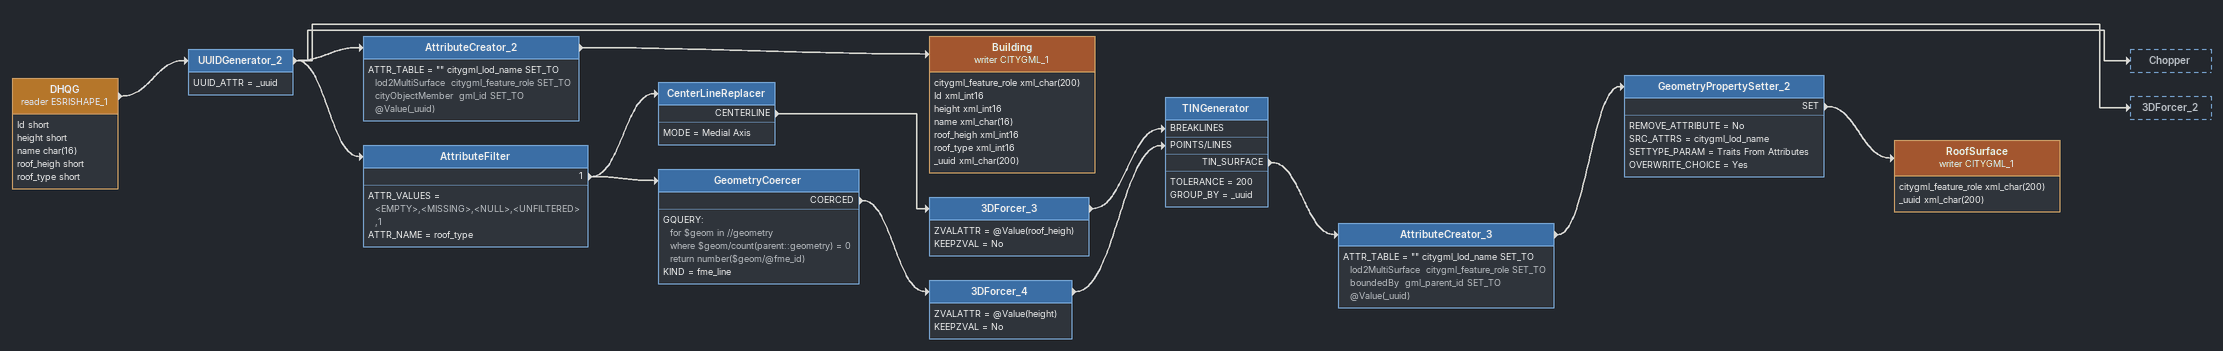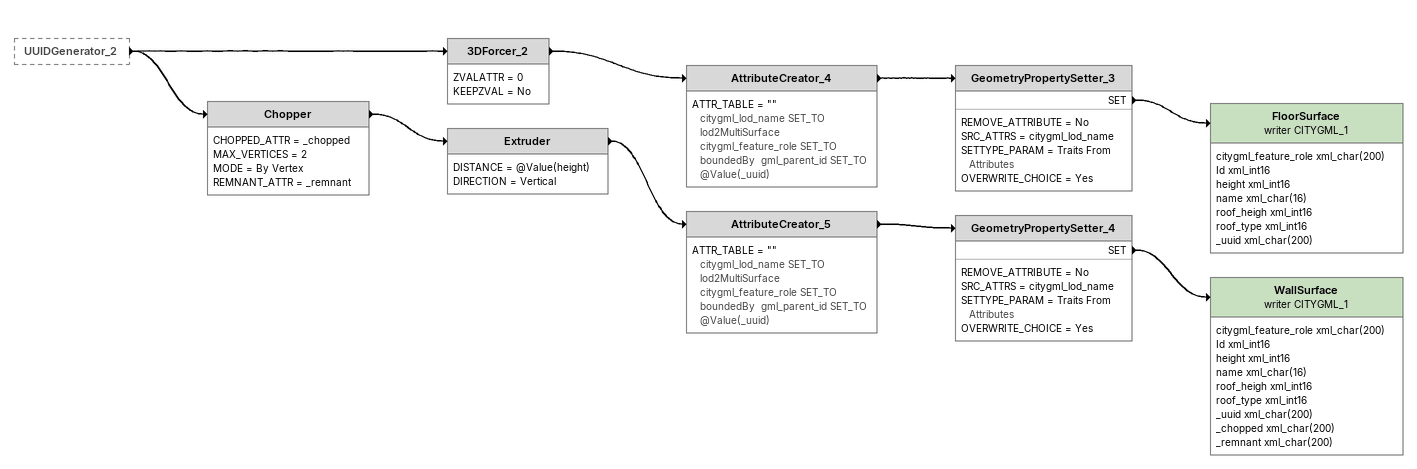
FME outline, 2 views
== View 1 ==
DHQG (reader ESRISHAPE_1)
    attributes: Id short, height short, name char(16), roof_heigh short, roof_type short
    -> UUIDGenerator_2
UUIDGenerator_2
    UUID_ATTR = _uuid
    -> Chopper
    -> AttributeCreator_2
    -> AttributeFilter
    -> 3DForcer_2
AttributeCreator_2
    ATTR_TABLE = "" citygml_lod_name SET_TO lod2MultiSurface  citygml_feature_role SET_TO cityObjectMember  gml_id SET_TO @Value(_uuid)
    -> Building (writer CITYGML_1)
Building (writer CITYGML_1)
    attributes: citygml_feature_role xml_char(200), Id xml_int16, height xml_int16, name xml_char(16), roof_heigh xml_int16, roof_type xml_int16, _uuid xml_char(200)
AttributeFilter
    ATTR_VALUES = <EMPTY>,<MISSING>,<NULL>,<UNFILTERED>,1
    ATTR_NAME = roof_type
    1 -> GeometryCoercer
    1 -> CenterLineReplacer
CenterLineReplacer
    MODE = Medial Axis
    CENTERLINE -> 3DForcer_3
3DForcer_3
    ZVALATTR = @Value(roof_heigh)
    KEEPZVAL = No
    -> TINGenerator [BREAKLINES]
GeometryCoercer
    GQUERY:
      for $geom in //geometry
      where $geom/count(parent::geometry) = 0
      return number($geom/@fme_id)
    KIND = fme_line
    COERCED -> 3DForcer_4
3DForcer_4
    ZVALATTR = @Value(height)
    KEEPZVAL = No
    -> TINGenerator [POINTS/LINES]
TINGenerator
    TOLERANCE = 200
    GROUP_BY = _uuid
    TIN_SURFACE -> AttributeCreator_3
AttributeCreator_3
    ATTR_TABLE = "" citygml_lod_name SET_TO lod2MultiSurface  citygml_feature_role SET_TO boundedBy  gml_parent_id SET_TO @Value(_uuid)
    -> GeometryPropertySetter_2
GeometryPropertySetter_2
    REMOVE_ATTRIBUTE = No
    SRC_ATTRS = citygml_lod_name
    SETTYPE_PARAM = Traits From Attributes
    OVERWRITE_CHOICE = Yes
    SET -> RoofSurface (writer CITYGML_1)
RoofSurface (writer CITYGML_1)
    attributes: citygml_feature_role xml_char(200), _uuid xml_char(200)

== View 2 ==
UUIDGenerator_2 [outside]
    -> Chopper
    -> 3DForcer_2
3DForcer_2
    ZVALATTR = 0
    KEEPZVAL = No
    -> AttributeCreator_4
AttributeCreator_4
    ATTR_TABLE = "" citygml_lod_name SET_TO lod2MultiSurface  citygml_feature_role SET_TO boundedBy  gml_parent_id SET_TO @Value(_uuid)
    -> GeometryPropertySetter_3
GeometryPropertySetter_3
    REMOVE_ATTRIBUTE = No
    SRC_ATTRS = citygml_lod_name
    SETTYPE_PARAM = Traits From Attributes
    OVERWRITE_CHOICE = Yes
    SET -> FloorSurface (writer CITYGML_1)
FloorSurface (writer CITYGML_1)
    attributes: citygml_feature_role xml_char(200), Id xml_int16, height xml_int16, name xml_char(16), roof_heigh xml_int16, roof_type xml_int16, _uuid xml_char(200)
Chopper
    CHOPPED_ATTR = _chopped
    MAX_VERTICES = 2
    MODE = By Vertex
    REMNANT_ATTR = _remnant
    -> Extruder
Extruder
    DISTANCE = @Value(height)
    DIRECTION = Vertical
    -> AttributeCreator_5
AttributeCreator_5
    ATTR_TABLE = "" citygml_lod_name SET_TO lod2MultiSurface  citygml_feature_role SET_TO boundedBy  gml_parent_id SET_TO @Value(_uuid)
    -> GeometryPropertySetter_4
GeometryPropertySetter_4
    REMOVE_ATTRIBUTE = No
    SRC_ATTRS = citygml_lod_name
    SETTYPE_PARAM = Traits From Attributes
    OVERWRITE_CHOICE = Yes
    SET -> WallSurface (writer CITYGML_1)
WallSurface (writer CITYGML_1)
    attributes: citygml_feature_role xml_char(200), Id xml_int16, height xml_int16, name xml_char(16), roof_heigh xml_int16, roof_type xml_int16, _uuid xml_char(200), _chopped xml_char(200), _remnant xml_char(200)
